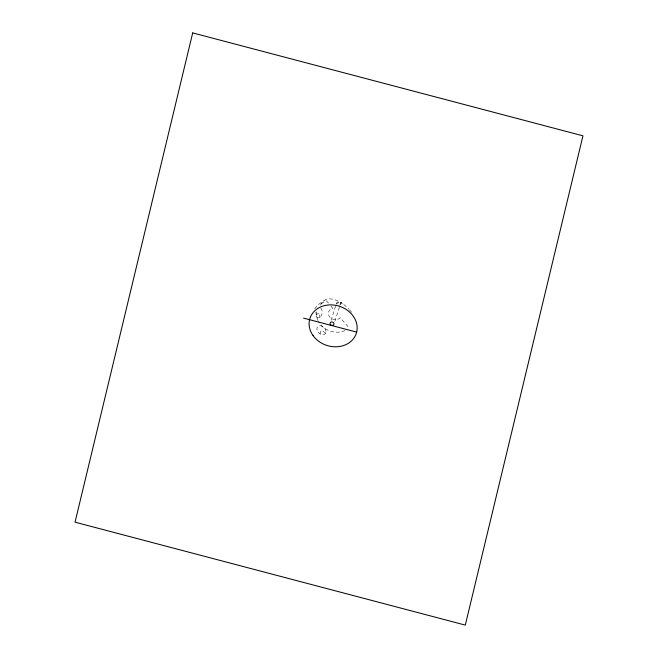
<?xml version="1.0" encoding="UTF-8"?>
<svg xmlns="http://www.w3.org/2000/svg" width="658" height="658" viewBox="0 0 658 658"><rect width="100%" height="100%" fill="white"/><g stroke="black" fill="none" stroke-linecap="round" stroke-linejoin="round"><path stroke-width="0.49" stroke-dasharray="3.29 2.47" d="M331.023 320.323L335.925 305.131M334.864 321.343L339.767 306.143M314.705 308.824L318.053 304.81L324.123 300.492M336.567 303.938L339.002 302.162M319.114 317.699L319.87 317L318.966 312.879L316.408 314.721L316.975 317.329M325.702 333.121L321.458 330.267L320.002 333.038L322.568 334.766M328.449 303.141L326.549 300.854L323.177 302.45A18.992 16.031 17.9 0 0 319.895 305.312M330.99 306.184L332.89 308.47L332.109 308.618A6.613 5.585 17.9 0 0 329.929 317.222A6.613 5.585 17.9 0 0 340.276 317.666L349.069 327.89M336.608 304.111L336.509 303.667A1.99 1.678 17.9 0 1 338.854 302.104L339.339 302.293A1.99 1.678 17.9 0 1 339.544 305.246M345.039 330.612A18.992 16.031 17.9 0 1 318.373 321.384M317.978 320.578A18.992 16.031 17.9 0 1 316.893 311.292M320.561 305.197A43.058 19.172 56.3 0 1 339.586 301.742L342.316 303.338L339.857 304.851L340.885 302.376L343.994 304.728A43.058 23.022 22.4 0 1 348.822 309.087M349.431 309.729A43.058 23.022 22.4 0 1 351.693 312.328M320.734 308.191A5.108 3.068 -78 0 1 322.091 312.78A5.108 3.068 -78 0 1 319.599 317.485L317.954 317.88L316.58 316.934A5.108 3.068 -78 0 1 315.955 312.32M325.759 333.038L324.419 334.47L322.28 334.766A5.215 3.775 44.6 0 1 316.893 328.885A5.215 3.775 44.6 0 1 322.214 326.245A5.215 3.775 44.6 0 1 325.759 333.038"/><path stroke-width="0.99" d="M356.669 332.117L303.577 318.118M192.695 32.9L75.045 522.172L465.305 625.1L582.955 135.828L192.695 32.9M313.076 335.613A24.379 20.579 17.9 0 0 354.646 337.028A24.379 20.579 17.9 0 0 331.69 304.893A24.379 20.579 17.9 0 0 313.076 335.613M330.39 324.476A1.99 1.678 17.9 0 0 333.779 324.591A1.99 1.678 17.9 0 0 331.903 321.976A1.99 1.678 17.9 0 0 330.39 324.476"/></g></svg>
